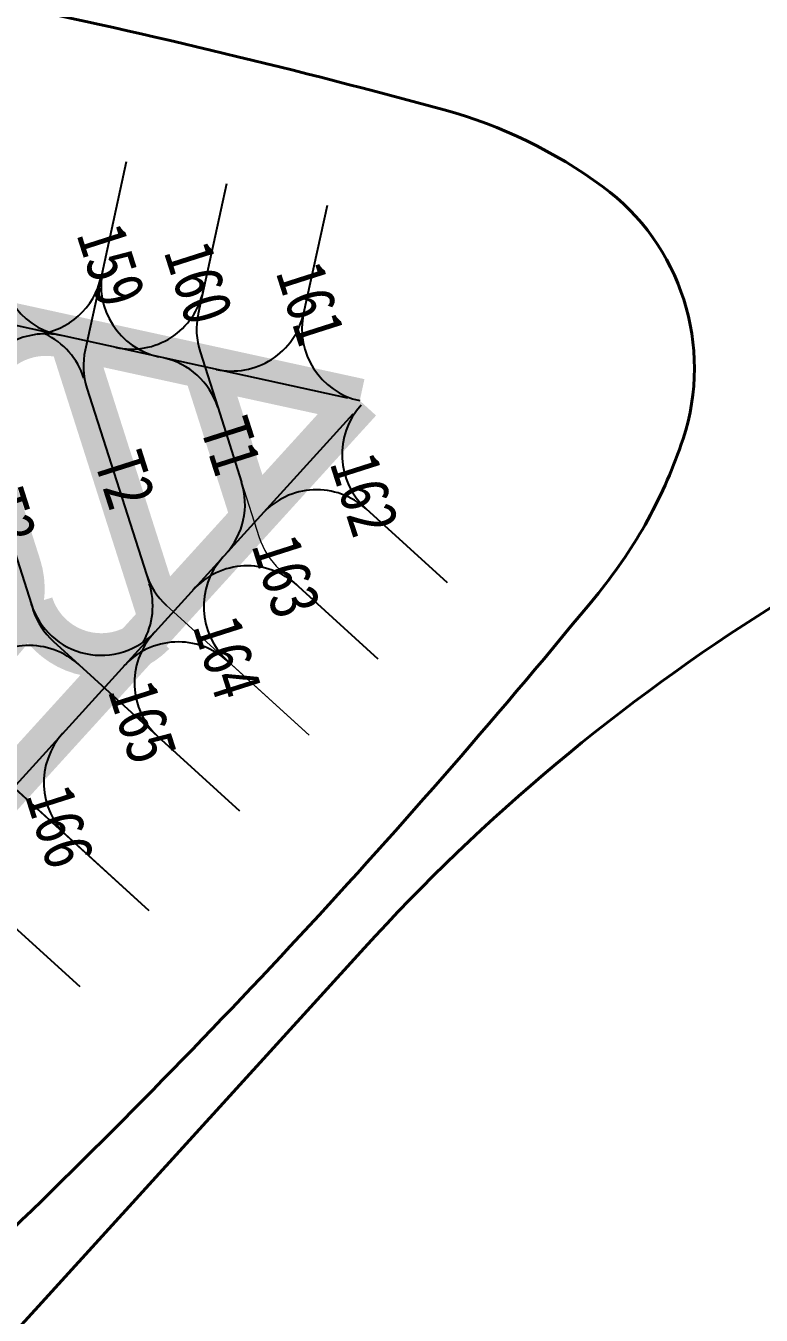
# Model space of a CAD drawing. Header units: millimetres. Extents: x 7502 to 11404, y 5706 to 12222.
# Drawn here: x 8992 to 9293, y 8629 to 9155 of the extents above; entities that cross this region are included whole.
import ezdxf
from ezdxf.enums import TextEntityAlignment as Align

# ---------------------------------------------------------------- set-up
doc = ezdxf.new("R2010")
doc.units = ezdxf.units.MM
doc.header["$LTSCALE"] = 0.5
doc.linetypes.add('HIDDEN', pattern=[0.375, 0.25, -0.125])
for name, color, linetype in [('MapLayer_Apron', 7, 'Continuous'), ('MapLayer_Taxiway', 7, 'Continuous'), ('MapLayer_Taxiway CenterLines', 7, 'Continuous'), ('MapLayer_Terminal', 7, 'Continuous')]:
    doc.layers.add(name, color=color, linetype=linetype)
doc.styles.add('\\M+5BADA\\M+5CCE5', font='simhei.ttf', dxfattribs={"width": 0.8})

msp = doc.modelspace()

# ---------------------------------------------------------------- linework, layer by layer
at = {"layer": 'MapLayer_Taxiway', "color": 4, "lineweight": -2, "const_width": 18.00000000000001}
for points in [[(8697.913157280938, 9081.819884685754, -0.09836301750912002), (8799.348649235142, 9073.755225513149), (9128.613080780127, 9001.96434307093)], [(8970.661060114982, 8993.30095171182, -0.5244928670884138), (9005.504199004345, 9028.806046719465, -3.361042940283467)], [(8828.627843820548, 8682.017013651612, 0.02725512522753231), (8901.807603923138, 8752.708911697371), (9128.61308765832, 9001.964341387731)], [(8971.12855740148, 8891.83000199054), (8983.100334743916, 8904.986813511647, 0.2679408799428423), (8989.491529273986, 8934.297294118844, 1.551132066850549e-05)], [(8994.406617035203, 8918.89628884837, 0.563998568019195), (9044.389672473331, 8906.96484188496, 0.02047693186392974)]]:
    msp.add_lwpolyline(points, format="xyb", dxfattribs=at)
for points in [[(9010.594119779757, 9027.69626451839), (9047.895003258807, 8910.817150174655)], [(9065.311579677767, 9015.765928907627), (9085.58570692365, 8952.238692652185)], [(8976.589338057518, 8974.725201972175), (8989.491338378113, 8934.297892296274)]]:
    msp.add_lwpolyline(points, dxfattribs=at)
at = {"layer": 'MapLayer_Taxiway', "ltscale": 0.2}
for centre, radius, start, end in [((9011.896176900387, 9058.11718143951), 29.99999999999998, 167.6999906977721, 257.699990697746), ((9011.896176907041, 9058.117181441632), 29.99999999999998, 167.6999940202941, 257.6999849130889), ((9052.9318568628, 9049.168831018338), 29.99999999999998, 167.6999906977721, 257.699990697746), ((9052.931856869454, 9049.168831020463), 29.99999999999998, 167.6999940202941, 257.6999849130889), ((9135.003997014, 9031.275709253716), 29.99999999999998, 167.6999906977721, 257.699990697746), ((9135.003997020656, 9031.27570925584), 29.99999999999998, 167.6999940202941, 257.6999849130889), ((9045.747662187578, 9016.219138490087, 0.7116482265856982), 30.00000000000001, 167.6999906977721, 197.7000000019776), ((9151.378457207762, 8979.9677447397), 29.99999999999998, 137.7000093062134, 227.7000093061804), ((9151.378457214418, 8979.967744741825), 29.99999999999998, 137.700015090836, 227.7000059836966), ((9094.84432305611, 8917.839718272196), 29.99999999999998, 137.7000093062134, 227.7000093061804), ((9094.844323062764, 8917.83971827432), 29.99999999999998, 137.700015090836, 227.7000059836966), ((9066.578610633884, 8886.774472321784), 29.99999999999998, 137.7000093062134, 227.7000093061804), ((9066.578610640538, 8886.774472323908), 29.99999999999998, 137.700015090836, 227.7000059836966), ((9029.56292243105, 8846.094762140345), 30.00000000000001, 137.7000093062134, 227.7000093061804), ((9029.562922437706, 8846.094762142468), 30.00000000000001, 137.700015090836, 227.7000059836966)]:
    msp.add_arc(centre, radius, start, end, dxfattribs=at)
at = {"layer": 'MapLayer_Taxiway', "ltscale": 0.25}
for centre, radius, start, end in [((8993.639632193526, 9058.880094435035), 30.00000000000001, 276.3296378274493, 347.6999940202941), ((8993.639632186872, 9058.880094432912), 30.00000000000001, 276.3296378274493, 347.699990697772), ((9035.34527071673, 9053.004452171384), 29.99999999999998, 257.6999849130889, 347.6999940202941), ((9035.345270710077, 9053.00445216926), 29.99999999999998, 257.699990697746, 347.699990697772), ((9091.950386639608, 9030.968994787956, 0.4728780619856341), 30.00000000000001, 167.6999906977721, 197.7000000019776), ((9091.950386646262, 9030.96899479008, 0.4728780619856341), 30.00000000000001, 167.6999940202941, 197.7000000019776), ((9076.381262569526, 9044.057532435234), 29.99999999999998, 257.6999849130889, 347.6999940202941), ((9076.381262562873, 9044.05753243311), 29.99999999999998, 257.699990697746, 347.699990697772), ((9000.254525528077, 8999.245849354087), 29.99999999999998, 77.699990697746, 197.7000000019776), ((9000.25452553473, 8999.245849356212), 29.99999999999998, 77.6999849130889, 197.7000000019776), ((8987.280282434156, 9002.074691828324), 29.99999999999999, 17.70000000197759, 64.91355986912546), ((8987.28028244081, 9002.074691830447), 29.99999999999999, 17.70000000197759, 64.91355497844101), ((9045.747662194233, 9016.21913849221, 0.7116482265856982), 30.00000000000001, 167.6999940202941, 197.7000000019776), ((9041.997742334801, 8990.144356203058), 30, 17.70000000197759, 77.699990697746), ((9041.997742341455, 8990.144356205183), 30, 17.70000000197759, 77.6999849130889), ((9051.739855437081, 8959.618281582598), 30, 317.7000093062133, 17.70000000197759), ((9051.739855443735, 8959.618281584722), 30, 317.700015090836, 17.70000000197759), ((9110.997706404334, 8935.589879049203), 29.99999999999998, 47.7000059836966, 137.700015090836), ((9110.99770639768, 8935.58987904708), 29.99999999999998, 47.7000093061804, 137.7000093062134), ((9082.730910975595, 8904.525618615424), 29.99999999999998, 47.7000059836966, 137.700015090836), ((9082.730910968941, 8904.525618613301), 29.99999999999998, 47.7000093061804, 137.7000093062134), ((9069.901149790225, 8940.53625972985), 30.00000000000001, 197.7000000019776, 227.6999999132875), ((9014.04915176105, 8918.19673906188), 29.99999999999999, 330.4864401347922, 17.70000000197759), ((9014.049151767704, 8918.196739064002), 29.99999999999999, 330.4864450255602, 17.70000000197759), ((9022.986122754748, 8928.018341952054), 29.99999999999998, 197.7000000019776, 317.7000093062133), ((9022.986122761402, 8928.018341954177), 29.99999999999998, 197.7000000019776, 317.700015090836), ((9023.695710324071, 8925.794909347704), 30.00000000000001, 197.7000000019776, 227.7000093061804), ((9023.695710330725, 8925.794909349826), 30.00000000000001, 197.7000000019776, 227.7000059836966), ((8993.654091643411, 8872.009157270903), 30.00000000000001, 47.7000059836966, 137.700015090836), ((8993.654091636758, 8872.009157268778), 30.00000000000001, 47.7000093061804, 137.7000093062134), ((9054.464385404914, 8873.461112678702), 30.00000000000001, 47.7000059836966, 137.700015090836), ((9054.46438539826, 8873.46111267658), 30.00000000000001, 47.7000093061804, 137.7000093062134)]:
    msp.add_arc(centre, radius, start, end, dxfattribs=at)
at = {"layer": 'MapLayer_Taxiway', "lineweight": 0, "ltscale": 0.2}
for centre, end in [((9116.10658875251, 8955.277610318495, 0.4728780619978215), 227.7000093061804), ((9116.106588759163, 8955.277610320618, 0.4728780619978215), 227.7000059836966)]:
    msp.add_arc(centre, 30.00000000000001, 197.7000000019776, end, dxfattribs=at)
at = {"layer": 'MapLayer_Taxiway CenterLines', "ltscale": 0.25}
for p, q in [((9033.192460954879, 9099.460767455917), (9023.620489668421, 9055.55974274312)), ((9033.192460961533, 9099.46076745804), (9023.620489675077, 9055.559742745245)), ((9074.228375096085, 9090.513491246274), (9062.638791457026, 9037.35886093801)), ((9074.228375102739, 9090.513491248397), (9062.63879146368, 9037.358860940132)), ((9115.264289230194, 9081.566215034365), (9105.692629754985, 9037.666620715425)), ((9115.264289236848, 9081.566215036488), (9105.69262976164, 9037.666620717548)), ((9023.62048970694, 9055.559742473863), (9016.435991789695, 9022.60865970128)), ((9017.167586085343, 9007.098872514522), (9042.537437550369, 8927.604622121506)), ((9070.577586764994, 8999.265348029548), (9080.319699874372, 8968.739273411353)), ((9070.57758677165, 8999.265348031671), (9080.319699881027, 8968.739273413476)), ((8976.589621018053, 8974.72431536415), (8995.419899192842, 8915.72125622542)), ((8976.589621024708, 8974.724315366275), (8995.419899199496, 8915.721256227544)), ((9164.420415849378, 8927.539714546314), (9131.188081707278, 8957.778811984153)), ((9164.420415856031, 8927.539714548438), (9131.188081713934, 8957.778811986276)), ((9136.153890270993, 8896.47520856021), (9095.915421940663, 8933.089397603064)), ((9136.153890277646, 8896.475208562333), (9095.915421947317, 8933.089397605188)), ((9079.620839090969, 8834.346196611861), (9003.505334899852, 8903.60597647572)), ((9079.620839097623, 8834.346196613986), (9003.505334906506, 8903.605976477844)), ((9042.604172111993, 8793.6673770282), (8965.204392347903, 8864.095757784668)), ((9042.604172118648, 8793.667377030324), (8965.204392354559, 8864.09575778679)), ((9014.33764654554, 8762.602871053723), (8948.561997645274, 8822.45410652034)), ((9014.337646552194, 8762.602871055848), (8948.561997651928, 8822.454106522462))]:
    msp.add_line(p, q, dxfattribs=at)
at = {"layer": 'MapLayer_Taxiway CenterLines', "ltscale": 0.2}
for p, q in [((9123.72650403875, 9003.029415666726), (8780.670117742284, 9077.827804143843)), ((9123.726504045404, 9003.02941566885), (8780.67011774894, 9077.827804145965)), ((9063.369786159567, 9021.850372275858), (9070.577462406074, 8999.265737844577)), ((9063.36978616622, 9021.850372277982), (9070.57746241273, 8999.2657378467)), ((9017.167586078689, 9007.098872512397), (9042.537437543715, 8927.604622119381)), ((9125.824191969084, 8996.460210312289), (8877.403589960242, 8723.449533464645)), ((9125.824191975738, 8996.460210314412), (8877.403589966898, 8723.449533466768))]:
    msp.add_line(p, q, dxfattribs=at)
at = {"layer": 'MapLayer_Taxiway CenterLines', "lineweight": 0, "ltscale": 0.2}
for p, q in [((9023.620489700286, 9055.55974247174), (9016.43599178304, 9022.608659699157)), ((9080.31969992889, 8968.739273436571), (9087.527579948048, 8946.154000501198)), ((9080.319699935544, 8968.739273438696), (9087.527579954702, 8946.15400050332))]:
    msp.add_line(p, q, dxfattribs=at)
at = {"layer": 'MapLayer_Taxiway CenterLines', "linetype": 'ByBlock', "lineweight": 0, "ltscale": 0.25}
for p, q in [((9107.88736468537, 8865.410702595258), (9049.710774351353, 8918.347326911047)), ((9107.887364678714, 8865.410702593133), (9074.653947767805, 8895.650785341917))]:
    msp.add_line(p, q, dxfattribs=at)
at = {"layer": 'MapLayer_Terminal', "color": 8, "lineweight": 40}
msp.add_lwpolyline([(9296.84857650581, 8917.663510970166, 0.06812301779699888), (9130.397563539995, 8778.46068837195), (8986.396216943325, 8620.20527478225), (8983.464022322381, 8620.844596598181), (8973.742215319618, 8651.307043702005, 0.0309051068379975), (9226.091456763763, 8923.434883772903, 0.0918870916494601), (9260.681754531695, 8986.354401845905, 0.3249196961903384), (9227.79982303933, 9089.387109745816, 0.0918870916515582), (9163.156218011978, 9120.637049486959, 0.0309051068380145), (8799.820802534265, 9196.274851558157), (8790.09899555053, 9226.737298675867), (8811.619344990575, 9250.387854085033, 0.0309051068213749), (9173.463588383293, 9167.91092037233, 0.09188709167691), (9245.248638325302, 9169.414602820325, 0.0167427508299494), (9251.2350693879, 9170.86490792669), (9252.299809779173, 9171.167835690665, 0.303221773381767), (9318.036615051013, 9249.407544775226, 0.091887091667425)], format="xyb", dxfattribs=at)

# ---------------------------------------------------------------- texts
at = {"layer": 'MapLayer_Apron', "color": 3, "style": '\\M+5BADA\\M+5CCE5', "width": 0.8}
for s, p in [('159', (9012.82494749988, 9069.717482845703)), ('160', (9048.508055753722, 9062.575389100539)), ('161', (9094.240699522508, 9054.209359902865)), ('162', (9116.302374490566, 8976.253600756838)), ('163', (9084.35262225187, 8942.693173911975)), ('164', (9060.291330870077, 8909.636109789846)), ('165', (9025.642833233243, 8883.27096012773)), ('166', (8991.76022875015, 8840.63426981213))]:
    msp.add_text(s, height=20.00000000000001, rotation=287.7000000019664, dxfattribs=at).set_placement(p)
at = {"layer": 'MapLayer_Apron', "color": 1, "linetype": 'HIDDEN', "style": '\\M+5BADA\\M+5CCE5', "width": 0.8}
for s, p in [('T1', (9076.21787849576, 8983.510125215567)), ('T2', (9032.944388870823, 8969.699793037702)), ('T3', (8984.5737451403, 8954.262751482569))]:
    msp.add_text(s, height=20.00000000000001, rotation=287.6999900019726, dxfattribs=at).set_placement(p, align=Align.MIDDLE_CENTER)

doc.saveas('drawing.dxf')
